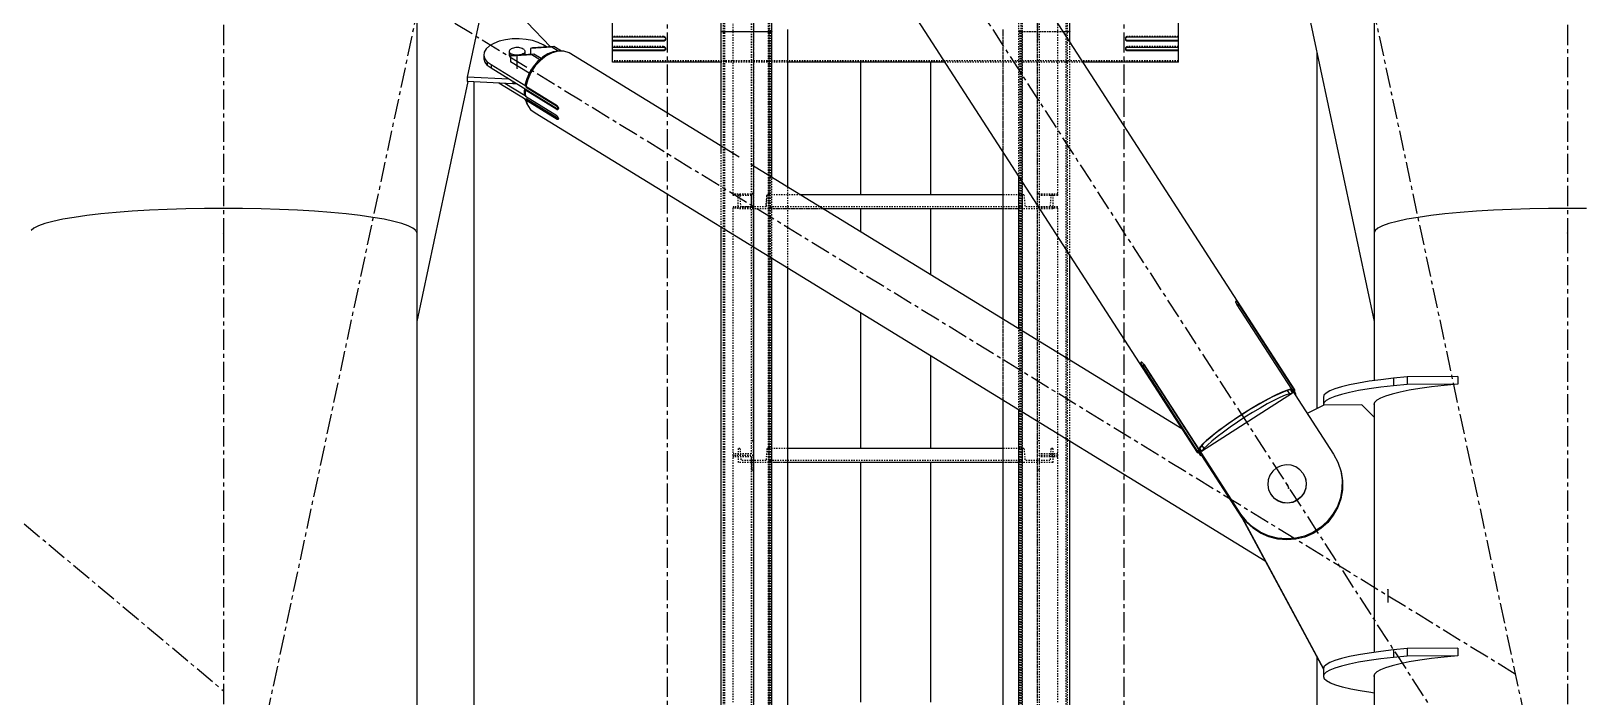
# Model space of a CAD drawing. Header units: millimetres. Extents: x 5143 to 30813, y 232 to 21408.
# Drawn here: x 11764 to 12377, y 15828 to 16090 of the extents above; entities that cross this region are included whole.
import ezdxf

# ---------------------------------------------------------------- set-up
doc = ezdxf.new("R2010")
doc.units = ezdxf.units.MM
doc.header["$LTSCALE"] = 0.25
for name, pattern in [('CENTER', [50.8, 31.75, -6.35, 6.35, -6.35]), ('XKITLINE00', [0]), ('XKITLINE02', [4, 2, -2]), ('XKITLINE03', [6, 3, -1, 1, -1])]:
    doc.linetypes.add(name, pattern=pattern)

msp = doc.modelspace()

# ---------------------------------------------------------------- linework, layer by layer
at = {"color": 8, "linetype": 'CENTER'}
for p, q in [((11840, 17654.86), (11840, 16010.75)), ((12370, 17654.86), (12370, 16010.75)), ((10096.38, 17290.27), (11839.99, 15830.27)), ((12015, 16877.2), (12015, 15209.12)), ((12195, 16877.2), (12195, 15209.12)), ((12015, 16560.27), (11840, 15740.27)), ((11840, 16560.27), (12370, 15740.27)), ((12195, 16560.27), (12370, 15740.27)), ((12349.38, 15836.85), (11917.19, 16101.99)), ((11955.8, 16075.68), (11955.8, 16080.93)), ((11840, 16010.75), (11840, 14354.32)), ((12370, 16010.75), (12370, 14354.32)), ((12259.39, 15911.71), (12260.06, 15910.06)), ((12299.15, 15870.29), (12299.15, 15865.05))]:
    msp.add_line(p, q, dxfattribs=at)
at = {"color": 3, "linetype": 'XKITLINE02'}
for p, q in [((12037.16, 16090.12), (12037.16, 17150.24)), ((12037.69, 16090.06), (12037.69, 17150.18)), ((12054.93, 16090.06), (12054.93, 17150.18)), ((12055.46, 16090.12), (12055.46, 17150.24)), ((12154.54, 16090.12), (12154.54, 17150.24)), ((12155.07, 16090.06), (12155.07, 17150.18)), ((12172.31, 16090.06), (12172.31, 17150.18)), ((12172.84, 16090.12), (12172.84, 17150.24)), ((12041.01, 16025.47), (12041.01, 16143.63)), ((12048.21, 16020.76), (12048.21, 16143.1)), ((12160.99, 16020.76), (12160.99, 16143.63)), ((12161.79, 16020.76), (12161.79, 16143.1)), ((12168.99, 16025.47), (12168.99, 16143.63)), ((12049.01, 16020.76), (12049.01, 16141.54)), ((12153.69, 16090.05), (12153.69, 16117.02)), ((11993.47, 16087.94), (11993.47, 16089.52)), ((12013.47, 16088.25), (11993.47, 16088.25)), ((12013.73, 16088.2), (12013.47, 16088.25)), ((12013.47, 16088.25), (12013.47, 16087.94)), ((12013.97, 16088.08), (12013.73, 16088.2)), ((12013.97, 16088.08), (12014, 16088.04)), ((12014.15, 16087.9), (12014, 16088.04)), ((12014.27, 16087.68), (12014.15, 16087.9)), ((12014.27, 16087.68), (12014.32, 16087.44)), ((12014.32, 16087.44), (12014.29, 16087.29)), ((12014.32, 16087.44), (12014.32, 16087.14)), ((12037.16, 16090.12), (12036.31, 16090.12)), ((12037.16, 16090.12), (12036.31, 16090.12)), ((12036.31, 16090.12), (12036.31, 16090.05)), ((12036.31, 16090.05), (12036.31, 16090.12)), ((12037.69, 16090.06), (12037.16, 16090.12)), ((12037.69, 16090.06), (12037.16, 16090.12)), ((12037.16, 15406.22), (12037.16, 16090.12)), ((12054.93, 16090.06), (12037.69, 16090.06)), ((12054.93, 16090.06), (12037.69, 16090.06)), ((12037.69, 15406.22), (12037.69, 16090.06)), ((12055.46, 16090.12), (12054.93, 16090.06)), ((12055.46, 16090.12), (12054.93, 16090.06)), ((12054.93, 15406.22), (12054.93, 16090.06)), ((12055.01, 15406.22), (12055.01, 16090.89)), ((12056.31, 16090.12), (12055.46, 16090.12)), ((12056.31, 16090.12), (12055.46, 16090.12)), ((12055.46, 15406.22), (12055.46, 16090.12)), ((12055.86, 15406.22), (12055.86, 16090.89)), ((12056.31, 16090.12), (12056.31, 16090.05)), ((12056.31, 16090.05), (12056.31, 16090.12)), ((12147.49, 15406.22), (12147.49, 16090.89)), ((12154.54, 16090.12), (12153.69, 16090.12)), ((12154.54, 16090.12), (12153.69, 16090.12)), ((12153.69, 16090.12), (12153.69, 16090.05)), ((12153.69, 15940.91), (12153.69, 16090.12)), ((12171.12, 16090.05), (12153.69, 16090.05)), ((12171.12, 16090.05), (12153.69, 16090.05)), ((12154.14, 15406.22), (12154.14, 16090.89)), ((12155.07, 16090.06), (12154.54, 16090.12)), ((12155.07, 16090.06), (12154.54, 16090.12)), ((12154.54, 15682.1), (12154.54, 16090.12)), ((12154.99, 15406.22), (12154.99, 16090.89)), ((12172.31, 16090.06), (12155.07, 16090.06)), ((12172.31, 16090.06), (12155.07, 16090.06)), ((12155.07, 15682.64), (12155.07, 16090.06)), ((12172.84, 16090.12), (12172.31, 16090.06)), ((12172.84, 16090.12), (12172.31, 16090.06)), ((12172.31, 15699.87), (12172.31, 16090.06)), ((12173.69, 16090.12), (12172.84, 16090.12)), ((12173.69, 16090.12), (12172.84, 16090.12)), ((12172.84, 15700.4), (12172.84, 16090.12)), ((12173.69, 16090.12), (12173.69, 16090.05)), ((12173.69, 16090.12), (12173.69, 16090.05)), ((12195.73, 16087.68), (12195.69, 16087.44)), ((12195.69, 16087.44), (12195.72, 16087.29)), ((12195.69, 16087.44), (12195.69, 16087.14)), ((12195.73, 16087.68), (12195.85, 16087.9)), ((12196.01, 16088.04), (12195.85, 16087.9)), ((12196.04, 16088.08), (12196.01, 16088.04)), ((12196.28, 16088.2), (12196.04, 16088.08)), ((12196.54, 16088.25), (12196.28, 16088.2)), ((12216.54, 16088.25), (12196.54, 16088.25)), ((12196.54, 16088.25), (12196.54, 16087.94)), ((12216.54, 16087.94), (12216.54, 16089.52)), ((11993.47, 16086.65), (11993.47, 16086.71)), ((12013.47, 16084.2), (11993.47, 16084.2)), ((11993.47, 16083.91), (11993.47, 16084.15)), ((12013.73, 16084.16), (12013.47, 16084.2)), ((12013.47, 16084.2), (12013.47, 16083.91)), ((12013.97, 16084.07), (12013.73, 16084.16)), ((12013.73, 16084.16), (12013.73, 16083.87)), ((12014.15, 16083.91), (12013.97, 16084.07)), ((12013.98, 16082.66), (12013.97, 16082.65)), ((12014.15, 16083.91), (12014.27, 16083.72)), ((12014.27, 16083.72), (12014.32, 16083.5)), ((12014.32, 16083.5), (12014.29, 16083.36)), ((12014.32, 16083.5), (12014.32, 16083.21)), ((12173.69, 16001.91), (12173.69, 16086.07)), ((12195.73, 16083.72), (12195.69, 16083.5)), ((12195.69, 16083.5), (12195.72, 16083.36)), ((12195.69, 16083.5), (12195.69, 16083.21)), ((12195.85, 16083.91), (12195.73, 16083.72)), ((12196.04, 16084.06), (12195.85, 16083.91)), ((12196.28, 16084.16), (12196.04, 16084.06)), ((12196.54, 16084.2), (12196.28, 16084.16)), ((12196.28, 16084.16), (12196.28, 16083.87)), ((12216.54, 16084.2), (12196.54, 16084.2)), ((12196.54, 16084.2), (12196.54, 16083.91)), ((12216.54, 16086.65), (12216.54, 16086.71)), ((12216.54, 16082.83), (12216.54, 16083.91)), ((11993.47, 16079.06), (11993.47, 16079.15)), ((12216.54, 16078.65), (11993.47, 16078.65)), ((12062.51, 16078.05), (12036.31, 16078.05)), ((12178.87, 16078.05), (12124.48, 16078.05)), ((12036.31, 16012.92), (12036.31, 16041.92)), ((12056.31, 16000.65), (12056.31, 16032.63)), ((12049.01, 16026), (12041.01, 16026)), ((12049.01, 16026.28), (12048.21, 16026.28)), ((12048.21, 16021.06), (12048.21, 16026.28)), ((12048.21, 15923.61), (12048.21, 16026.28)), ((12049.01, 16020.48), (12049.01, 16026.28)), ((12049.01, 15928.83), (12049.01, 16026.28)), ((12062.51, 15406.22), (12062.51, 16028.83)), ((12160.99, 15923.03), (12160.99, 16026.28)), ((12161.79, 16026.28), (12160.99, 16026.28)), ((12168.99, 16026), (12160.99, 16026)), ((12161.79, 15923.61), (12161.79, 16026.28)), ((12048.21, 16025.47), (12041.01, 16025.47)), ((12048.21, 16021.06), (12041.01, 16021.06)), ((12041.01, 16021.06), (12041.01, 16020.48)), ((12041.01, 15923.03), (12041.01, 16021.06)), ((12049.01, 16020.48), (12041.01, 16020.48)), ((12043.69, 16025.78), (12043.01, 16025.78)), ((12043.01, 16020.28), (12043.01, 16025.78)), ((12043.01, 16020.28), (12043.01, 16025.78)), ((12055.01, 16020.28), (12043.01, 16020.28)), ((12044.07, 16020.98), (12043.69, 16025.78)), ((12044.07, 16020.98), (12043.69, 16025.78)), ((12053.95, 16020.98), (12044.07, 16020.98)), ((12049.01, 16020.76), (12048.21, 16020.76)), ((12049.01, 15923.03), (12049.01, 16020.48)), ((12054.33, 16025.78), (12053.95, 16020.98)), ((12053.95, 16020.98), (12054.33, 16025.78)), ((12055.01, 16025.78), (12054.33, 16025.78)), ((12055.01, 16020.28), (12055.01, 16025.78)), ((12055.01, 16020.28), (12055.01, 16025.78)), ((12067.48, 16025.78), (12055.01, 16025.78)), ((12055.01, 16020.28), (12055.01, 16025.78)), ((12154.99, 16020.98), (12055.01, 16020.98)), ((12076.45, 16020.28), (12055.01, 16020.28)), ((12154.99, 16025.78), (12147.49, 16025.78)), ((12154.99, 16020.28), (12147.49, 16020.28)), ((12154.99, 16025.78), (12154.99, 16020.28)), ((12155.67, 16025.78), (12154.99, 16025.78)), ((12154.99, 16025.78), (12154.99, 16020.28)), ((12154.99, 16020.28), (12154.99, 16025.78)), ((12166.99, 16020.28), (12154.99, 16020.28)), ((12155.67, 16025.78), (12156.05, 16020.98)), ((12155.67, 16025.78), (12156.05, 16020.98)), ((12165.93, 16020.98), (12156.05, 16020.98)), ((12161.79, 16020.76), (12160.99, 16020.76)), ((12168.99, 16020.47), (12160.99, 16020.47)), ((12168.99, 16025.47), (12161.79, 16025.47)), ((12168.99, 16021.06), (12161.79, 16021.06)), ((12166.31, 16025.78), (12165.93, 16020.98)), ((12166.31, 16025.78), (12165.93, 16020.98)), ((12166.99, 16025.78), (12166.31, 16025.78)), ((12166.99, 16025.78), (12166.99, 16020.28)), ((12166.99, 16025.78), (12166.99, 16020.28)), ((12168.99, 15923.03), (12168.99, 16021.06)), ((12147.49, 15406.22), (12147.49, 15976.69)), ((12153.69, 15940.91), (12153.69, 15972.89)), ((12173.69, 15928.64), (12173.69, 15960.62)), ((12049.01, 15928.83), (12048.21, 15928.83)), ((12049.01, 15928.83), (12049.01, 15923.03)), ((12161.79, 15928.83), (12160.99, 15928.83)), ((12048.21, 15923.61), (12041.01, 15923.61)), ((12041.01, 15923.03), (12041.01, 15922.44)), ((12049.01, 15923.03), (12041.01, 15923.03)), ((12041.01, 15825.71), (12041.01, 15923.03)), ((12049.01, 15923.03), (12041.01, 15923.03)), ((12048.21, 15922.44), (12041.01, 15922.44)), ((12043.69, 15925.78), (12043.01, 15925.78)), ((12043.01, 15925.78), (12043.01, 15920.28)), ((12043.01, 15925.78), (12043.01, 15920.28)), ((12043.69, 15925.78), (12044.07, 15920.98)), ((12043.69, 15925.78), (12044.07, 15920.98)), ((12048.21, 15922.44), (12048.21, 15917.2)), ((12048.21, 15820.46), (12048.21, 15922.44)), ((12049.01, 15917.2), (12049.01, 15923.03)), ((12054.33, 15925.78), (12053.95, 15920.98)), ((12054.33, 15925.78), (12053.95, 15920.98)), ((12055.01, 15925.78), (12054.33, 15925.78)), ((12055.01, 15925.78), (12055.01, 15920.28)), ((12055.01, 15925.78), (12055.01, 15920.28)), ((12062.51, 15925.78), (12055.01, 15925.78)), ((12055.01, 15920.28), (12055.01, 15925.78)), ((12154.99, 15925.78), (12147.49, 15925.78)), ((12154.99, 15925.78), (12154.99, 15920.28)), ((12155.67, 15925.78), (12154.99, 15925.78)), ((12154.99, 15925.78), (12154.99, 15920.28)), ((12154.99, 15920.28), (12154.99, 15925.78)), ((12155.67, 15925.78), (12156.05, 15920.98)), ((12155.67, 15925.78), (12156.05, 15920.98)), ((12160.99, 15820.46), (12160.99, 15923.03)), ((12168.99, 15923.03), (12160.99, 15923.03)), ((12168.99, 15923.03), (12160.99, 15923.03)), ((12168.99, 15923.61), (12161.79, 15923.61)), ((12161.79, 15820.46), (12161.79, 15922.44)), ((12168.99, 15922.44), (12161.79, 15922.44)), ((12166.31, 15925.78), (12165.93, 15920.98)), ((12166.31, 15925.78), (12165.93, 15920.98)), ((12166.99, 15925.78), (12166.31, 15925.78)), ((12166.99, 15925.78), (12166.99, 15920.28)), ((12166.99, 15925.78), (12166.99, 15920.28)), ((12168.99, 15825.71), (12168.99, 15923.03)), ((12055.01, 15920.28), (12043.01, 15920.28)), ((12053.95, 15920.98), (12044.07, 15920.98)), ((12049.01, 15917.2), (12048.21, 15917.2)), ((12049.01, 15820.46), (12049.01, 15920.98)), ((12154.99, 15920.98), (12055.01, 15920.98)), ((12062.51, 15920.28), (12055.01, 15920.28)), ((12154.99, 15920.28), (12147.49, 15920.28)), ((12166.99, 15920.28), (12154.99, 15920.28)), ((12165.93, 15920.98), (12156.05, 15920.98)), ((12161.79, 15917.2), (12160.99, 15917.2))]:
    msp.add_line(p, q, dxfattribs=at)
at = {"color": 1, "linetype": 'XKITLINE03'}
for p, q in [((12049.01, 17151.1), (12049.01, 16086.72)), ((12160.99, 17151.1), (12160.99, 16086.72)), ((12049.01, 16143.63), (12049.01, 16026)), ((12160.99, 16026), (12160.99, 16143.63)), ((12049.01, 16103.17), (12049.01, 15406.22)), ((12055.01, 16090.89), (12055.01, 15406.22)), ((12147.49, 15406.22), (12147.49, 16090.89)), ((12049.01, 16020.48), (12049.01, 15923.03)), ((12055.01, 16020.28), (12055.01, 16020.28)), ((12154.99, 16020.28), (12055.01, 16020.28)), ((12154.99, 16020.28), (12154.99, 16020.28)), ((12160.99, 15923.03), (12160.99, 16020.47)), ((12049.01, 15923.03), (12049.01, 15826.29)), ((12160.99, 15826.29), (12160.99, 15923.03)), ((12055.01, 15920.28), (12055.01, 15920.28)), ((12154.99, 15920.28), (12055.01, 15920.28)), ((12154.99, 15920.28), (12154.99, 15920.28))]:
    msp.add_line(p, q, dxfattribs=at)
at = {"color": 7, "linetype": 'XKITLINE00'}
for p, q in [((12173.69, 16090.05), (12173.69, 16537.43)), ((12036.31, 16090.05), (12036.31, 16214.46)), ((12056.31, 16090.05), (12056.31, 16183.52)), ((11993.47, 16086.65), (11993.47, 16105.31)), ((12216.54, 16087.94), (12216.54, 16096.88)), ((12013.47, 16087.94), (11993.47, 16087.94)), ((12013.73, 16087.88), (12013.47, 16087.94)), ((12013.97, 16087.78), (12013.73, 16087.88)), ((12014.15, 16087.61), (12013.97, 16087.78)), ((12014.15, 16087.61), (12014.27, 16087.39)), ((12014.27, 16087.39), (12014.32, 16087.14)), ((12014.29, 16087.29), (12014.27, 16087.19)), ((12056.31, 16090.05), (12036.31, 16090.05)), ((12056.31, 16090.05), (12036.31, 16090.05)), ((12036.31, 16041.92), (12036.31, 16090.05)), ((12056.31, 16032.63), (12056.31, 16090.05)), ((12062.51, 16028.83), (12062.51, 16090.89)), ((12173.69, 16090.05), (12171.12, 16090.05)), ((12173.69, 16090.05), (12171.12, 16090.05)), ((12173.69, 16086.07), (12173.69, 16090.05)), ((12195.73, 16087.39), (12195.69, 16087.14)), ((12195.72, 16087.29), (12195.73, 16087.19)), ((12195.85, 16087.61), (12195.73, 16087.39)), ((12196.04, 16087.78), (12195.85, 16087.61)), ((12196.28, 16087.88), (12196.04, 16087.78)), ((12196.54, 16087.94), (12196.28, 16087.88)), ((12216.54, 16087.94), (12196.54, 16087.94)), ((12216.54, 16086.65), (12216.54, 16087.94)), ((12013.47, 16086.65), (11993.47, 16086.65)), ((11993.47, 16083.91), (11993.47, 16086.65)), ((12013.47, 16086.35), (11993.47, 16086.35)), ((12013.47, 16083.91), (11993.47, 16083.91)), ((11993.47, 16082.83), (11993.47, 16083.91)), ((12013.47, 16082.83), (11993.47, 16082.83)), ((11993.47, 16079.06), (11993.47, 16082.83)), ((12013.47, 16082.52), (11993.47, 16082.52)), ((12013.73, 16086.68), (12013.47, 16086.65)), ((12013.47, 16086.65), (12013.47, 16086.35)), ((12013.73, 16086.39), (12013.47, 16086.35)), ((12013.73, 16083.87), (12013.47, 16083.91)), ((12013.73, 16082.86), (12013.47, 16082.83)), ((12013.47, 16082.83), (12013.47, 16082.52)), ((12013.73, 16082.56), (12013.47, 16082.52)), ((12013.97, 16086.8), (12013.73, 16086.68)), ((12013.73, 16086.68), (12013.73, 16086.39)), ((12013.97, 16086.51), (12013.73, 16086.39)), ((12013.97, 16083.77), (12013.73, 16083.87)), ((12013.97, 16082.94), (12013.73, 16082.86)), ((12013.97, 16082.65), (12013.73, 16082.56)), ((12014.15, 16086.97), (12013.97, 16086.8)), ((12014.15, 16086.68), (12013.97, 16086.51)), ((12014.15, 16083.62), (12013.97, 16083.77)), ((12014, 16082.97), (12013.97, 16082.94)), ((12014.15, 16082.8), (12013.98, 16082.66)), ((12014.15, 16083.09), (12014, 16082.97)), ((12014.27, 16087.19), (12014.15, 16086.97)), ((12014.27, 16086.9), (12014.15, 16086.68)), ((12014.15, 16083.62), (12014.27, 16083.43)), ((12014.27, 16083.29), (12014.15, 16083.09)), ((12014.27, 16082.99), (12014.15, 16082.8)), ((12014.32, 16087.14), (12014.27, 16086.9)), ((12014.27, 16083.43), (12014.32, 16083.21)), ((12014.29, 16083.36), (12014.27, 16083.29)), ((12014.32, 16083.21), (12014.27, 16082.99)), ((12195.69, 16087.14), (12195.73, 16086.9)), ((12195.73, 16083.43), (12195.69, 16083.21)), ((12195.69, 16083.21), (12195.73, 16082.99)), ((12195.72, 16083.36), (12195.73, 16083.29)), ((12195.73, 16087.19), (12195.85, 16086.97)), ((12195.73, 16086.9), (12195.85, 16086.68)), ((12195.85, 16083.62), (12195.73, 16083.43)), ((12195.73, 16083.29), (12195.85, 16083.09)), ((12195.73, 16082.99), (12195.85, 16082.8)), ((12196.04, 16086.8), (12195.85, 16086.97)), ((12196.04, 16086.51), (12195.85, 16086.68)), ((12196.04, 16083.77), (12195.85, 16083.62)), ((12196.01, 16082.97), (12195.85, 16083.09)), ((12196.04, 16082.65), (12195.85, 16082.8)), ((12196.04, 16082.94), (12196.01, 16082.97)), ((12196.28, 16086.68), (12196.04, 16086.8)), ((12196.28, 16086.39), (12196.04, 16086.51)), ((12196.28, 16083.87), (12196.04, 16083.77)), ((12196.28, 16082.86), (12196.04, 16082.94)), ((12196.28, 16082.56), (12196.04, 16082.65)), ((12196.54, 16086.65), (12196.28, 16086.68)), ((12196.28, 16086.68), (12196.28, 16086.39)), ((12196.54, 16086.35), (12196.28, 16086.39)), ((12196.54, 16083.91), (12196.28, 16083.87)), ((12196.54, 16082.83), (12196.28, 16082.86)), ((12196.54, 16082.52), (12196.28, 16082.56)), ((12216.54, 16086.65), (12196.54, 16086.65)), ((12196.54, 16086.65), (12196.54, 16086.35)), ((12216.54, 16086.35), (12196.54, 16086.35)), ((12216.54, 16083.91), (12196.54, 16083.91)), ((12196.54, 16082.83), (12196.54, 16082.52)), ((12216.54, 16082.83), (12196.54, 16082.83)), ((12216.54, 16082.52), (12196.54, 16082.52)), ((12216.54, 16082.83), (12216.54, 16086.65)), ((12216.54, 16078.05), (12216.54, 16082.83)), ((11993.47, 16078.05), (11993.47, 16079.06)), ((12036.31, 16078.05), (11993.47, 16078.05)), ((12124.48, 16078.05), (12062.51, 16078.05)), ((12216.54, 16078.05), (12178.87, 16078.05)), ((12147.49, 15976.69), (12147.49, 16042.45)), ((12153.69, 15972.89), (12153.69, 16032.86)), ((12147.49, 16025.78), (12067.48, 16025.78)), ((12147.49, 16020.28), (12076.45, 16020.28)), ((12036.31, 15763.1), (12036.31, 16012.92)), ((12173.69, 15960.62), (12173.69, 16001.91)), ((12056.31, 15763.1), (12056.31, 16000.65)), ((12062.51, 15763.1), (12062.51, 15996.85)), ((12147.49, 15763.1), (12147.49, 15944.72)), ((12153.69, 15763.1), (12153.69, 15940.91)), ((12173.69, 15763.1), (12173.69, 15928.64)), ((12147.49, 15925.78), (12062.51, 15925.78)), ((12147.49, 15920.28), (12062.51, 15920.28))]:
    msp.add_line(p, q, dxfattribs=at)
at = {"color": 8, "linetype": 'XKITLINE00'}
for p, q in [((12293.8, 16524.48), (12293.8, 16010.75)), ((11986.23, 16376.1), (12262.38, 15948.85)), ((11916.2, 16356.06), (11916.2, 16010.75)), ((11947.78, 16351.44), (12223.93, 15924.18)), ((12259.13, 16138.22), (12293.8, 15975.77)), ((11943.33, 16106.01), (11936.11, 16072.21)), ((11948.3, 16105.76), (11968.99, 16084.17)), ((11942.88, 16081.99), (11942.71, 16080.66)), ((11943.62, 16083.27), (11942.88, 16081.99)), ((11944.89, 16084.45), (11943.62, 16083.27)), ((11946.64, 16085.47), (11944.89, 16084.45)), ((11948.79, 16086.3), (11946.64, 16085.47)), ((11951.24, 16086.89), (11948.79, 16086.3)), ((11953.89, 16087.22), (11951.24, 16086.89)), ((11952.76, 16082.63), (11952.7, 16082.37)), ((11952.7, 16082.37), (11952.73, 16082.11)), ((11952.7, 16082.37), (11952.7, 16081.67)), ((11952.7, 16081.67), (11952.7, 16080.97)), ((11952.7, 16081.67), (11952.73, 16081.41)), ((11952.7, 16081.67), (11952.73, 16081.41)), ((11952.73, 16082.11), (11952.85, 16081.85)), ((11952.73, 16081.41), (11952.85, 16081.15)), ((11952.73, 16081.41), (11952.85, 16081.15)), ((11952.92, 16082.88), (11952.76, 16082.63)), ((11952.85, 16081.85), (11953.07, 16081.61)), ((11953.16, 16083.11), (11952.92, 16082.88)), ((11953.37, 16081.39), (11953.07, 16081.61)), ((11953.48, 16083.32), (11953.16, 16083.11)), ((11953.74, 16081.2), (11953.37, 16081.39)), ((11953.37, 16081.39), (11953.37, 16080.69)), ((11953.87, 16083.51), (11953.48, 16083.32)), ((11954.17, 16081.04), (11953.74, 16081.2)), ((11954.32, 16083.65), (11953.87, 16083.51)), ((11956.63, 16087.27), (11953.89, 16087.22)), ((11962.38, 16081.23), (11954.01, 16080.69)), ((11954.82, 16083.75), (11954.32, 16083.65)), ((11955.35, 16083.81), (11954.82, 16083.75)), ((11955.89, 16083.83), (11955.35, 16083.81)), ((11956.42, 16083.8), (11955.89, 16083.83)), ((11956.94, 16083.72), (11956.42, 16083.8)), ((11959.33, 16087.05), (11956.63, 16087.27)), ((11957.42, 16083.61), (11956.94, 16083.72)), ((11957.86, 16083.45), (11957.42, 16083.61)), ((11958.11, 16081.32), (11957.72, 16081.14)), ((11958.23, 16083.26), (11957.86, 16083.45)), ((11958.44, 16081.54), (11958.11, 16081.32)), ((11958.53, 16083.04), (11958.23, 16083.26)), ((11958.68, 16081.77), (11958.44, 16081.54)), ((11958.53, 16083.04), (11958.74, 16082.8)), ((11958.83, 16082.02), (11958.68, 16081.77)), ((11958.83, 16081.32), (11958.68, 16081.07)), ((11958.83, 16081.32), (11958.68, 16081.07)), ((11958.74, 16082.8), (11958.86, 16082.54)), ((11958.9, 16082.28), (11958.83, 16082.02)), ((11958.9, 16081.58), (11958.83, 16081.32)), ((11958.9, 16081.58), (11958.83, 16081.32)), ((11958.86, 16082.54), (11958.9, 16082.28)), ((11958.9, 16082.28), (11958.9, 16081.58)), ((11958.9, 16081.58), (11958.9, 16081.01)), ((11961.88, 16086.56), (11959.33, 16087.05)), ((11969.44, 16083.95), (11961.06, 16083.4)), ((11961.85, 16083.7), (11961.06, 16083.4)), ((11961.06, 16083.4), (11961.06, 16081.22)), ((11961.16, 16081.15), (11961.06, 16081.22)), ((11962.38, 16081.23), (11961.6, 16080.93)), ((11970.22, 16084.25), (11961.85, 16083.7)), ((11964.16, 16085.82), (11961.88, 16086.56)), ((11965.24, 16079.48), (11962.38, 16081.23)), ((11966.07, 16084.87), (11964.16, 16085.82)), ((11967.95, 16081.31), (11965.87, 16080.02)), ((11967.39, 16084.06), (11966.07, 16084.87)), ((11969.64, 16081.75), (11967.25, 16080.53)), ((11970.08, 16082.13), (11967.95, 16081.31)), ((11970.22, 16084.25), (11969.44, 16083.95)), ((11971.94, 16082.41), (11969.44, 16083.95)), ((11972.02, 16082.36), (11969.64, 16081.75)), ((11972.16, 16082.44), (11970.08, 16082.13)), ((11973.31, 16082.36), (11970.22, 16084.25)), ((11974.28, 16082.35), (11972.02, 16082.36)), ((11973.01, 16082.36), (11972.16, 16082.44)), ((11976.31, 16081.71), (11974.28, 16082.35)), ((12043.36, 16040.57), (11976.31, 16081.71)), ((12271.2, 16081.67), (12271.2, 15941.53)), ((11942.71, 16080.66), (11942.71, 16079.35)), ((11942.71, 16080.66), (11943.11, 16079.35)), ((11942.71, 16079.35), (11943.11, 16078.04)), ((11943.11, 16079.35), (11944.06, 16078.1)), ((11943.11, 16078.04), (11944.06, 16076.79)), ((11944.06, 16078.1), (11944.06, 16076.79)), ((11945.52, 16076.98), (11944.06, 16078.1)), ((11945.52, 16075.67), (11944.06, 16076.79)), ((11945.52, 16076.98), (11945.52, 16075.67)), ((11959.23, 16068.57), (11945.52, 16076.98)), ((11971.77, 16059.57), (11945.52, 16075.67)), ((11952.7, 16080.97), (11952.73, 16080.71)), ((11952.73, 16080.71), (11952.85, 16080.45)), ((11952.85, 16081.15), (11953.07, 16080.91)), ((11952.85, 16081.15), (11953.07, 16080.91)), ((11952.85, 16080.45), (11953.07, 16080.21)), ((11953.37, 16080.69), (11953.07, 16080.91)), ((11953.37, 16080.69), (11953.07, 16080.91)), ((11953.22, 16080.1), (11953.07, 16080.21)), ((11961.6, 16080.93), (11953.22, 16080.39)), ((11954.01, 16080.69), (11953.22, 16080.39)), ((11953.22, 16080.39), (11953.22, 16078.2)), ((11960.59, 16073.69), (11953.22, 16078.2)), ((11953.37, 16080.69), (11953.37, 16080.44)), ((11953.64, 16080.55), (11953.37, 16080.69)), ((11953.64, 16080.55), (11953.37, 16080.69)), ((11954.65, 16080.93), (11954.17, 16081.04)), ((11955.17, 16080.85), (11954.65, 16080.93)), ((11955.71, 16080.82), (11955.17, 16080.85)), ((11956.25, 16080.84), (11955.71, 16080.82)), ((11956.77, 16080.9), (11956.25, 16080.84)), ((11957.27, 16081), (11956.77, 16080.9)), ((11957.72, 16081.14), (11957.27, 16081)), ((11957.72, 16081.14), (11957.72, 16080.93)), ((11958.68, 16081.07), (11958.59, 16080.99)), ((11958.68, 16081.07), (11958.59, 16080.99)), ((11962.17, 16076.29), (11960.72, 16073.99)), ((11962.96, 16076.58), (11961.27, 16074.04)), ((11964.7, 16079.03), (11961.6, 16080.93)), ((11963.91, 16078.33), (11962.17, 16076.29)), ((11964.99, 16078.78), (11962.96, 16076.58)), ((11964.7, 16079.01), (11963.91, 16078.33)), ((11964.74, 16079.04), (11964.7, 16079.03)), ((11964.7, 16079.03), (11964.7, 16079.01)), ((11965.87, 16080.02), (11964.71, 16079.02)), ((11967.25, 16080.53), (11964.99, 16078.78)), ((12091.2, 16078.05), (12091.2, 16025.78)), ((12118.8, 16078.05), (12118.8, 16025.78)), ((11936.4, 16070.45), (11916.2, 15975.77)), ((11936.11, 16072.21), (11936.11, 16070.46)), ((11952.5, 16071.39), (11936.11, 16072.21)), ((11954.12, 16069.56), (11936.11, 16070.46)), ((11938.8, 16070.33), (11938.8, 15773.9)), ((11959.36, 16063.25), (11948.62, 16069.83)), ((11959.03, 16064.76), (11950.95, 16069.72)), ((11954.12, 16070.4), (11954.12, 16069.56)), ((11955.49, 16069.55), (11954.12, 16069.56)), ((11959.62, 16071.54), (11958.91, 16069.02)), ((11959.29, 16068.79), (11958.91, 16069.02)), ((11959.99, 16071.29), (11959.22, 16068.52)), ((11960.72, 16073.99), (11959.62, 16071.54)), ((11960, 16071.3), (11959.62, 16071.54)), ((11961.27, 16074.04), (11959.99, 16071.29)), ((11958.64, 16066.82), (11958.62, 16066.2)), ((11958.62, 16066.2), (11958.64, 16065.6)), ((11958.68, 16067.45), (11958.64, 16066.82)), ((11959.02, 16066.59), (11958.64, 16066.82)), ((11958.64, 16065.6), (11958.68, 16065)), ((11958.96, 16065.4), (11958.64, 16065.6)), ((11958.83, 16067.51), (11958.68, 16067.45)), ((11959.3, 16067.07), (11958.68, 16067.45)), ((11959.03, 16064.79), (11958.68, 16065)), ((11958.76, 16063.61), (11959.04, 16063.26)), ((11959.05, 16066.97), (11958.93, 16065.7)), ((11958.93, 16065.7), (11959.05, 16064.53)), ((11958.95, 16063.5), (11959.62, 16061.64)), ((11959.45, 16067.13), (11959.05, 16066.97)), ((11971.47, 16059.36), (11959.05, 16066.97)), ((11971.47, 16056.91), (11959.05, 16064.53)), ((11971.63, 16060.91), (11959.22, 16068.52)), ((11959.65, 16063.27), (11959.22, 16063.1)), ((11959.22, 16063.1), (11959.99, 16060.93)), ((11971.63, 16055.49), (11959.22, 16063.1)), ((11959.45, 16067.13), (11959.3, 16067.07)), ((11959.36, 16068.43), (11959.36, 16068.1)), ((11959.48, 16068.36), (11959.36, 16068.1)), ((11971.77, 16060.48), (11959.36, 16068.1)), ((11971.77, 16056.03), (11959.36, 16063.64)), ((11959.36, 16063.64), (11959.36, 16063.25)), ((11959.36, 16063.64), (11959.57, 16063.32)), ((11959.57, 16063.32), (11959.36, 16063.25)), ((11959.53, 16063.22), (11959.45, 16063.28)), ((11959.65, 16063.27), (11959.53, 16063.22)), ((11971.98, 16055.71), (11959.57, 16063.32)), ((11959.77, 16061.54), (11959.62, 16061.64)), ((11959.62, 16061.64), (11959.87, 16061.28)), ((11959.99, 16060.93), (11961.27, 16059.16)), ((11962.96, 16057.92), (11961.27, 16059.16)), ((12250.83, 15881.32), (11962.96, 16057.92)), ((11971.94, 16059.54), (11971.47, 16059.36)), ((11971.63, 16059.3), (11971.47, 16059.36)), ((11971.63, 16056.78), (11971.47, 16056.91)), ((11971.63, 16060.91), (11971.77, 16060.75)), ((11971.9, 16059.4), (11971.63, 16059.3)), ((11971.79, 16059.32), (11971.63, 16059.3)), ((11971.63, 16056.78), (11971.79, 16056.59)), ((11971.77, 16060.75), (11971.91, 16060.57)), ((11971.85, 16060.65), (11971.77, 16060.48)), ((11971.77, 16060.48), (11971.77, 16059.57)), ((11972.04, 16059.67), (11971.77, 16059.57)), ((11971.92, 16059.42), (11971.79, 16059.32)), ((11971.94, 16059.54), (11971.85, 16059.59)), ((11971.91, 16060.57), (11972.01, 16060.32)), ((11972.02, 16059.59), (11971.92, 16059.42)), ((11971.98, 16059.52), (11971.94, 16059.54)), ((11972.01, 16060.32), (11972.07, 16060.06)), ((11972.07, 16059.81), (11972.02, 16059.59)), ((11972.07, 16060.06), (11972.07, 16059.81)), ((11972.06, 16055.65), (11971.63, 16055.49)), ((11971.77, 16055.44), (11971.63, 16055.49)), ((11971.77, 16056.61), (11971.77, 16056.03)), ((11971.77, 16056.03), (11971.98, 16055.71)), ((11971.91, 16055.43), (11971.77, 16055.44)), ((11971.79, 16056.59), (11971.92, 16056.36)), ((11971.92, 16056.36), (11972.02, 16056.11)), ((11972.01, 16055.52), (11971.92, 16055.44)), ((11972.07, 16055.74), (11971.98, 16055.71)), ((11972.07, 16055.67), (11972.01, 16055.52)), ((11972.02, 16056.11), (11972.07, 16055.87)), ((11972.07, 16055.71), (11972.04, 16055.73)), ((11972.07, 16055.87), (11972.07, 16055.67)), ((12217.91, 15933.49), (12048.03, 16037.71)), ((11817.88, 16020.04), (11810.83, 16019.71)), ((11817.88, 16020.02), (11810.83, 16019.7)), ((11825.13, 16020.27), (11817.88, 16020.04)), ((11825.13, 16020.26), (11817.88, 16020.02)), ((11832.53, 16020.41), (11825.13, 16020.27)), ((11832.53, 16020.4), (11825.13, 16020.26)), ((11840, 16020.45), (11832.53, 16020.41)), ((11840, 16020.44), (11832.53, 16020.4)), ((11847.46, 16020.41), (11840, 16020.45)), ((11847.46, 16020.4), (11840, 16020.44)), ((11854.86, 16020.27), (11847.46, 16020.41)), ((11854.86, 16020.26), (11847.46, 16020.4)), ((11862.12, 16020.04), (11854.86, 16020.27)), ((11862.12, 16020.02), (11854.86, 16020.26)), ((11869.16, 16019.71), (11862.12, 16020.04)), ((11869.16, 16019.7), (11862.12, 16020.02)), ((12091.2, 16020.28), (12091.2, 16011.23)), ((12118.8, 16020.28), (12118.8, 15994.3)), ((12347.88, 16020.04), (12340.83, 16019.71)), ((12347.88, 16020.02), (12340.83, 16019.7)), ((12355.13, 16020.27), (12347.88, 16020.04)), ((12355.13, 16020.26), (12347.88, 16020.02)), ((12362.53, 16020.41), (12355.13, 16020.27)), ((12362.53, 16020.4), (12355.13, 16020.26)), ((12370, 16020.45), (12362.53, 16020.41)), ((12370, 16020.44), (12362.53, 16020.4)), ((12377.46, 16020.41), (12370, 16020.45)), ((12377.46, 16020.4), (12370, 16020.44)), ((11769.6, 16014.46), (11767.08, 16013.56)), ((11769.6, 16014.46), (11767.08, 16013.56)), ((11772.79, 16015.32), (11769.6, 16014.46)), ((11772.79, 16015.32), (11769.6, 16014.46)), ((11776.64, 16016.14), (11772.79, 16015.32)), ((11776.64, 16016.13), (11772.79, 16015.32)), ((11781.09, 16016.9), (11776.64, 16016.14)), ((11781.09, 16016.9), (11776.64, 16016.13)), ((11786.11, 16017.61), (11781.09, 16016.9)), ((11786.11, 16017.6), (11781.09, 16016.9)), ((11791.65, 16018.25), (11786.11, 16017.61)), ((11791.65, 16018.24), (11786.11, 16017.6)), ((11797.66, 16018.82), (11791.65, 16018.25)), ((11797.66, 16018.81), (11791.65, 16018.24)), ((11804.07, 16019.31), (11797.66, 16018.82)), ((11804.07, 16019.3), (11797.66, 16018.81)), ((11810.83, 16019.71), (11804.07, 16019.31)), ((11810.83, 16019.7), (11804.07, 16019.3)), ((11875.92, 16019.31), (11869.16, 16019.71)), ((11875.92, 16019.3), (11869.16, 16019.7)), ((11882.33, 16018.82), (11875.92, 16019.31)), ((11882.33, 16018.81), (11875.92, 16019.3)), ((11888.34, 16018.25), (11882.33, 16018.82)), ((11888.34, 16018.24), (11882.33, 16018.81)), ((11893.88, 16017.61), (11888.34, 16018.25)), ((11893.88, 16017.6), (11888.34, 16018.24)), ((11898.9, 16016.9), (11893.88, 16017.61)), ((11898.9, 16016.9), (11893.88, 16017.6)), ((11903.35, 16016.14), (11898.9, 16016.9)), ((11903.35, 16016.13), (11898.9, 16016.9)), ((11907.2, 16015.32), (11903.35, 16016.14)), ((11907.2, 16015.32), (11903.35, 16016.13)), ((11910.39, 16014.46), (11907.2, 16015.32)), ((11910.39, 16014.46), (11907.2, 16015.32)), ((11912.91, 16013.56), (11910.39, 16014.46)), ((11912.91, 16013.56), (11910.39, 16014.46)), ((12299.6, 16014.46), (12297.08, 16013.56)), ((12299.6, 16014.46), (12297.08, 16013.56)), ((12302.79, 16015.32), (12299.6, 16014.46)), ((12302.79, 16015.32), (12299.6, 16014.46)), ((12306.64, 16016.14), (12302.79, 16015.32)), ((12306.64, 16016.13), (12302.79, 16015.32)), ((12311.09, 16016.9), (12306.64, 16016.14)), ((12311.09, 16016.9), (12306.64, 16016.13)), ((12316.11, 16017.61), (12311.09, 16016.9)), ((12316.11, 16017.6), (12311.09, 16016.9)), ((12321.65, 16018.25), (12316.11, 16017.61)), ((12321.65, 16018.24), (12316.11, 16017.6)), ((12327.66, 16018.82), (12321.65, 16018.25)), ((12327.66, 16018.81), (12321.65, 16018.24)), ((12334.07, 16019.31), (12327.66, 16018.82)), ((12334.07, 16019.3), (12327.66, 16018.81)), ((12340.83, 16019.71), (12334.07, 16019.31)), ((12340.83, 16019.7), (12334.07, 16019.3)), ((11765.26, 16012.64), (11764.16, 16011.7)), ((11765.26, 16012.64), (11764.16, 16011.7)), ((11767.08, 16013.56), (11765.26, 16012.64)), ((11914.73, 16012.64), (11912.91, 16013.56)), ((11915.83, 16011.7), (11914.73, 16012.64)), ((11915.83, 16011.7), (11914.73, 16012.64)), ((11915.83, 16011.7), (11916.2, 16010.75)), ((11915.83, 16011.7), (11916.2, 16010.75)), ((11916.2, 16010.75), (11916.2, 15783.53)), ((12294.16, 16011.7), (12293.8, 16010.75)), ((12294.16, 16011.7), (12293.8, 16010.75)), ((12293.8, 16010.75), (12293.8, 15952.54)), ((12295.26, 16012.64), (12294.16, 16011.7)), ((12295.26, 16012.64), (12294.16, 16011.7)), ((12297.08, 16013.56), (12295.26, 16012.64)), ((12239.18, 15983.75), (12239.13, 15983.67)), ((12239.13, 15983.67), (12239.13, 15983.51)), ((12239.13, 15983.51), (12239.19, 15983.3)), ((12239.29, 15983.76), (12239.18, 15983.75)), ((12239.19, 15983.3), (12239.3, 15983.03)), ((12239.44, 15983.69), (12239.29, 15983.76)), ((12239.63, 15983.55), (12239.44, 15983.69)), ((12239.72, 15983.46), (12239.63, 15983.55)), ((12239.72, 15983.46), (12239.82, 15983.32)), ((12239.82, 15983.32), (12240.02, 15983.04)), ((12091.2, 15979.25), (12091.2, 15925.78)), ((12239.3, 15983.03), (12239.45, 15982.73)), ((12239.45, 15982.73), (12239.65, 15982.41)), ((12239.65, 15982.41), (12261.16, 15949.12)), ((12240.23, 15982.73), (12239.67, 15982.37)), ((12240.44, 15982.41), (12239.88, 15982.04)), ((12240.02, 15983.04), (12240.23, 15982.73)), ((12240.23, 15982.73), (12240.44, 15982.41)), ((12240.44, 15982.41), (12261.96, 15949.12)), ((12118.8, 15962.32), (12118.8, 15925.78)), ((12201.8, 15959.71), (12201.78, 15959.53)), ((12201.78, 15959.53), (12201.82, 15959.29)), ((12201.86, 15959.82), (12201.8, 15959.71)), ((12201.82, 15959.29), (12201.85, 15959.17)), ((12201.85, 15959.17), (12201.93, 15959.02)), ((12201.98, 15959.84), (12201.86, 15959.82)), ((12201.93, 15959.02), (12202.09, 15958.71)), ((12202.13, 15959.79), (12201.98, 15959.84)), ((12202.09, 15958.71), (12202.29, 15958.39)), ((12202.32, 15959.65), (12202.13, 15959.79)), ((12202.99, 15958.84), (12202.29, 15958.39)), ((12202.53, 15959.45), (12202.32, 15959.65)), ((12202.53, 15959.45), (12202.75, 15959.18)), ((12202.75, 15959.18), (12202.96, 15958.88)), ((12202.96, 15958.88), (12224.48, 15925.59)), ((12203.05, 15958.74), (12203.03, 15958.71)), ((12203.03, 15958.71), (12203.12, 15958.48)), ((12203.03, 15958.71), (12224.54, 15925.42)), ((12202.29, 15958.39), (12202.49, 15958.06)), ((12203.12, 15958.47), (12202.49, 15958.06)), ((12202.49, 15958.06), (12224.01, 15924.78)), ((12203.12, 15958.48), (12241.2, 15899.56)), ((12296.36, 15952.89), (12291.77, 15952.26)), ((12301.38, 15953.47), (12296.36, 15952.89)), ((12306.78, 15953.99), (12301.38, 15953.47)), ((12301.38, 15953.47), (12301.38, 15950.5)), ((12326.75, 15954.12), (12306.78, 15953.99)), ((12306.78, 15953.99), (12306.78, 15951.01)), ((12326.75, 15954.12), (12326.75, 15951.14)), ((12261.59, 15947.63), (12225.66, 15924.58)), ((12254.62, 15946.67), (12251.76, 15945.2)), ((12255.77, 15947.11), (12253.4, 15945.96)), ((12257.13, 15947.83), (12254.62, 15946.67)), ((12257.83, 15947.99), (12255.77, 15947.11)), ((12258.63, 15946.75), (12256.58, 15945.86)), ((12259.22, 15948.65), (12257.13, 15947.83)), ((12259.51, 15948.59), (12257.83, 15947.99)), ((12260.32, 15947.34), (12258.63, 15946.75)), ((12260.82, 15949.1), (12259.22, 15948.65)), ((12260.79, 15948.88), (12259.51, 15948.59)), ((12259.51, 15948.59), (12260.32, 15947.34)), ((12261.59, 15947.63), (12260.32, 15947.34)), ((12261.16, 15949.12), (12260.79, 15948.88)), ((12261.17, 15949.11), (12260.79, 15948.87)), ((12260.79, 15948.88), (12261.59, 15947.63)), ((12261.16, 15949.12), (12260.82, 15949.1)), ((12261.12, 15949.12), (12261.14, 15949.09)), ((12261.17, 15949.11), (12277.74, 15923.47)), ((12261.96, 15949.12), (12261.39, 15948.76)), ((12261.57, 15948.87), (12261.39, 15948.76)), ((12261.57, 15948.87), (12262.38, 15947.62)), ((12261.82, 15948.76), (12261.57, 15948.87)), ((12261.82, 15948.76), (12262.63, 15947.51)), ((12261.82, 15948.76), (12261.96, 15948.58)), ((12262.38, 15948.85), (12261.96, 15949.12)), ((12261.96, 15948.58), (12262.77, 15947.33)), ((12262.38, 15947.62), (12262.2, 15947.51)), ((12262.31, 15948.25), (12262.21, 15948.19)), ((12262.38, 15948.85), (12262.31, 15948.25)), ((12262.63, 15947.51), (12262.38, 15947.62)), ((12262.63, 15947.51), (12262.77, 15947.33)), ((12262.73, 15946.76), (12262.7, 15946.74)), ((12262.8, 15947.08), (12262.73, 15946.76)), ((12262.77, 15947.33), (12262.8, 15947.08)), ((12273.96, 15946.78), (12273.71, 15945.92)), ((12274.81, 15947.64), (12273.96, 15946.78)), ((12276.25, 15948.48), (12274.81, 15947.64)), ((12278.27, 15949.3), (12276.25, 15948.48)), ((12278.27, 15946.32), (12276.25, 15945.5)), ((12280.86, 15950.09), (12278.27, 15949.3)), ((12280.86, 15947.12), (12278.27, 15946.32)), ((12283.99, 15950.86), (12280.86, 15950.09)), ((12283.99, 15947.88), (12280.86, 15947.12)), ((12287.63, 15951.58), (12283.99, 15950.86)), ((12287.63, 15948.61), (12283.99, 15947.88)), ((12291.77, 15952.26), (12287.63, 15951.58)), ((12291.77, 15949.29), (12287.63, 15948.61)), ((12296.36, 15949.92), (12291.77, 15949.29)), ((12298.25, 15946.45), (12296.23, 15945.63)), ((12301.38, 15950.5), (12296.36, 15949.92)), ((12300.83, 15947.25), (12298.25, 15946.45)), ((12303.96, 15948.01), (12300.83, 15947.25)), ((12306.78, 15951.01), (12301.38, 15950.5)), ((12307.61, 15948.74), (12303.96, 15948.01)), ((12326.75, 15951.14), (12306.78, 15951.01)), ((12311.74, 15949.42), (12307.61, 15948.74)), ((12316.34, 15950.05), (12311.74, 15949.42)), ((12321.35, 15950.63), (12316.34, 15950.05)), ((12326.75, 15951.14), (12321.35, 15950.63)), ((12245.34, 15941.52), (12241.99, 15939.42)), ((12245, 15941.23), (12242.01, 15939.36)), ((12247.95, 15942.98), (12245, 15941.23)), ((12248.63, 15943.46), (12245.34, 15941.52)), ((12248.75, 15941.73), (12245.81, 15939.98)), ((12250.77, 15944.57), (12247.95, 15942.98)), ((12251.76, 15945.2), (12248.63, 15943.46)), ((12251.58, 15943.32), (12248.75, 15941.73)), ((12253.4, 15945.96), (12250.77, 15944.57)), ((12254.21, 15944.71), (12251.58, 15943.32)), ((12256.58, 15945.86), (12254.21, 15944.71)), ((12273.85, 15942.9), (12267.34, 15939.55)), ((12273.71, 15945.92), (12273.71, 15942.95)), ((12273.96, 15943.81), (12273.71, 15942.95)), ((12273.71, 15942.95), (12273.75, 15942.85)), ((12288.83, 15943), (12273.85, 15942.9)), ((12274.81, 15944.66), (12273.96, 15943.81)), ((12276.25, 15945.5), (12274.81, 15944.66)), ((12293.8, 15938.1), (12288.83, 15943)), ((12293.93, 15943.94), (12293.68, 15943.08)), ((12293.68, 15943.08), (12293.8, 15942.79)), ((12293.8, 15943.47), (12293.8, 15845.42)), ((12294.79, 15944.79), (12293.93, 15943.94)), ((12296.23, 15945.63), (12294.79, 15944.79)), ((12235.48, 15935.03), (12232.53, 15932.86)), ((12236.19, 15935.44), (12233.51, 15933.5)), ((12237, 15934.2), (12234.32, 15932.26)), ((12238.67, 15937.23), (12235.48, 15935.03)), ((12239.05, 15937.41), (12236.19, 15935.44)), ((12239.86, 15936.16), (12237, 15934.2)), ((12241.99, 15939.42), (12238.67, 15937.23)), ((12242.01, 15939.36), (12239.05, 15937.41)), ((12242.82, 15938.11), (12239.86, 15936.16)), ((12245.81, 15939.98), (12242.82, 15938.11)), ((12227.16, 15928.33), (12225.79, 15926.96)), ((12227.68, 15928.93), (12225.92, 15927.29)), ((12228.94, 15929.9), (12227.16, 15928.33)), ((12229.9, 15930.81), (12227.68, 15928.93)), ((12229.74, 15928.65), (12227.97, 15927.08)), ((12231.07, 15931.64), (12228.94, 15929.9)), ((12231.88, 15930.39), (12229.74, 15928.65)), ((12232.53, 15932.86), (12229.9, 15930.81)), ((12233.51, 15933.5), (12231.07, 15931.64)), ((12234.32, 15932.26), (12231.88, 15930.39)), ((12224.01, 15924.78), (12223.93, 15924.18)), ((12224.35, 15923.91), (12223.93, 15924.18)), ((12224.64, 15925.18), (12224.01, 15924.78)), ((12224.4, 15925.03), (12224.32, 15924.7)), ((12224.32, 15924.7), (12225.13, 15923.46)), ((12224.32, 15924.7), (12224.35, 15924.45)), ((12224.35, 15924.45), (12225.16, 15923.2)), ((12224.6, 15924.07), (12224.35, 15923.91)), ((12224.64, 15925.18), (12224.4, 15925.03)), ((12224.4, 15925.03), (12225.2, 15923.78)), ((12224.69, 15925.92), (12224.48, 15925.59)), ((12224.85, 15925.83), (12224.48, 15925.59)), ((12224.86, 15925.82), (12224.48, 15925.58)), ((12224.48, 15925.58), (12224.54, 15925.42)), ((12224.48, 15925.58), (12241.05, 15899.94)), ((12225.92, 15927.29), (12224.69, 15925.92)), ((12225.79, 15926.96), (12224.85, 15925.83)), ((12224.85, 15925.83), (12225.66, 15924.58)), ((12225.2, 15923.78), (12225.13, 15923.46)), ((12225.13, 15923.46), (12225.16, 15923.2)), ((12225.16, 15923.2), (12225.3, 15923.02)), ((12225.45, 15923.93), (12225.2, 15923.78)), ((12225.55, 15922.91), (12225.3, 15923.02)), ((12225.95, 15923.17), (12225.55, 15922.91)), ((12226.59, 15925.71), (12225.66, 15924.58)), ((12225.73, 15923.03), (12241.61, 15898.45)), ((12225.79, 15926.96), (12226.59, 15925.71)), ((12225.79, 15923.07), (12241.09, 15899.39)), ((12227.97, 15927.08), (12226.59, 15925.71)), ((12277.74, 15923.47), (12279.42, 15920.33)), ((12091.2, 15920.28), (12091.2, 15825.78)), ((12118.8, 15920.28), (12118.8, 15825.78)), ((12253.75, 15916.86), (12252.61, 15915.24)), ((12255.26, 15918.14), (12253.75, 15916.86)), ((12257.06, 15918.98), (12255.26, 15918.14)), ((12259.01, 15919.34), (12257.06, 15918.98)), ((12260.98, 15919.18), (12259.01, 15919.34)), ((12262.84, 15918.53), (12260.98, 15919.18)), ((12264.47, 15917.41), (12262.84, 15918.53)), ((12264.47, 15917.41), (12265.75, 15915.91)), ((12265.75, 15915.91), (12266.59, 15914.14)), ((12279.42, 15920.33), (12279.57, 15919.95)), ((12279.42, 15920.33), (12280.55, 15916.95)), ((12279.5, 15920.08), (12279.57, 15919.95)), ((12279.57, 15919.95), (12280.7, 15916.57)), ((12280.55, 15916.95), (12281.11, 15913.42)), ((12280.7, 15916.57), (12281.26, 15913.04)), ((12251.94, 15913.38), (12251.77, 15911.42)), ((12251.77, 15911.42), (12252.12, 15909.49)), ((12252.61, 15915.24), (12251.94, 15913.38)), ((12266.76, 15910.24), (12266.09, 15908.38)), ((12266.8, 15910.14), (12266.13, 15908.28)), ((12266.59, 15914.14), (12266.63, 15914.03)), ((12266.59, 15914.14), (12266.93, 15912.2)), ((12266.63, 15914.03), (12266.97, 15912.1)), ((12266.93, 15912.2), (12266.76, 15910.24)), ((12266.97, 15912.1), (12266.8, 15910.14)), ((12281.07, 15909.85), (12280.44, 15906.33)), ((12281.11, 15913.42), (12281.07, 15909.85)), ((12281.26, 15913.04), (12281.22, 15909.47)), ((12252.12, 15909.49), (12252.96, 15907.71)), ((12252.96, 15907.71), (12253, 15907.61)), ((12252.96, 15907.71), (12254.23, 15906.21)), ((12253, 15907.61), (12254.27, 15906.11)), ((12255.86, 15905.1), (12254.23, 15906.21)), ((12255.9, 15904.99), (12254.27, 15906.11)), ((12257.72, 15904.44), (12255.86, 15905.1)), ((12257.76, 15904.34), (12255.9, 15904.99)), ((12259.69, 15904.28), (12257.72, 15904.44)), ((12259.73, 15904.18), (12257.76, 15904.34)), ((12261.64, 15904.64), (12259.69, 15904.28)), ((12261.68, 15904.54), (12259.73, 15904.18)), ((12263.44, 15905.49), (12261.64, 15904.64)), ((12263.48, 15905.38), (12261.68, 15904.54)), ((12264.95, 15906.76), (12263.44, 15905.49)), ((12263.44, 15905.49), (12263.48, 15905.38)), ((12265, 15906.66), (12263.48, 15905.38)), ((12266.09, 15908.38), (12264.95, 15906.76)), ((12266.13, 15908.28), (12265, 15906.66)), ((12280.44, 15906.33), (12279.24, 15902.96)), ((12280.6, 15905.95), (12279.39, 15902.58)), ((12281.22, 15909.47), (12280.6, 15905.95)), ((12240.41, 15900.79), (12240.66, 15900.21)), ((12240.47, 15900.7), (12240.66, 15900.21)), ((12240.66, 15900.21), (12273.71, 15838.83)), ((12240.76, 15900.22), (12273.75, 15838.94)), ((12241.05, 15899.94), (12241.2, 15899.56)), ((12241.05, 15899.94), (12243.23, 15897.12)), ((12241.2, 15899.56), (12243.38, 15896.74)), ((12277.5, 15899.82), (12275.26, 15897.01)), ((12277.65, 15899.44), (12275.42, 15896.63)), ((12279.24, 15902.96), (12277.5, 15899.82)), ((12279.39, 15902.58), (12277.65, 15899.44)), ((12243.23, 15897.12), (12243.38, 15896.74)), ((12245.85, 15894.69), (12243.23, 15897.12)), ((12246, 15894.31), (12243.38, 15896.74)), ((12248.84, 15892.73), (12245.85, 15894.69)), ((12248.99, 15892.35), (12246, 15894.31)), ((12252.12, 15891.28), (12248.84, 15892.73)), ((12252.27, 15890.9), (12248.99, 15892.35)), ((12255.59, 15890.39), (12252.12, 15891.28)), ((12266.26, 15891.23), (12262.76, 15890.37)), ((12269.56, 15892.66), (12266.26, 15891.23)), ((12269.72, 15892.28), (12266.41, 15890.85)), ((12272.59, 15894.6), (12269.56, 15892.66)), ((12272.75, 15894.22), (12269.72, 15892.28)), ((12275.26, 15897.01), (12272.59, 15894.6)), ((12275.42, 15896.63), (12272.75, 15894.22)), ((12255.75, 15890.01), (12252.27, 15890.9)), ((12259.17, 15890.09), (12255.59, 15890.39)), ((12259.33, 15889.7), (12255.75, 15890.01)), ((12262.76, 15890.37), (12259.17, 15890.09)), ((12262.91, 15889.99), (12259.33, 15889.7)), ((12266.41, 15890.85), (12262.91, 15889.99)), ((12271.2, 15843.5), (12271.2, 15789.78)), ((12278.27, 15842.18), (12276.25, 15841.36)), ((12280.86, 15842.97), (12278.27, 15842.18)), ((12283.99, 15843.73), (12280.86, 15842.97)), ((12287.63, 15844.46), (12283.99, 15843.73)), ((12291.77, 15845.14), (12287.63, 15844.46)), ((12291.77, 15842.16), (12287.63, 15841.48)), ((12296.36, 15845.77), (12291.77, 15845.14)), ((12296.36, 15842.8), (12291.77, 15842.16)), ((12301.38, 15846.35), (12296.36, 15845.77)), ((12301.38, 15843.37), (12296.36, 15842.8)), ((12306.78, 15846.87), (12301.38, 15846.35)), ((12301.38, 15846.35), (12301.38, 15843.37)), ((12306.78, 15843.89), (12301.38, 15843.37)), ((12326.75, 15847), (12306.78, 15846.87)), ((12306.78, 15846.87), (12306.78, 15843.89)), ((12326.75, 15844.02), (12306.78, 15843.89)), ((12311.74, 15842.3), (12307.61, 15841.61)), ((12316.34, 15842.93), (12311.74, 15842.3)), ((12321.35, 15843.5), (12316.34, 15842.93)), ((12326.75, 15844.02), (12321.35, 15843.5)), ((12326.75, 15847), (12326.75, 15844.02)), ((12273.96, 15839.66), (12273.71, 15838.8)), ((12273.71, 15838.8), (12273.71, 15835.83)), ((12273.96, 15836.69), (12273.71, 15835.83)), ((12274.81, 15840.51), (12273.96, 15839.66)), ((12274.81, 15837.54), (12273.96, 15836.69)), ((12276.25, 15841.36), (12274.81, 15840.51)), ((12276.25, 15838.38), (12274.81, 15837.54)), ((12278.27, 15839.2), (12276.25, 15838.38)), ((12280.86, 15840), (12278.27, 15839.2)), ((12283.99, 15840.76), (12280.86, 15840)), ((12287.63, 15841.48), (12283.99, 15840.76)), ((12293.93, 15836.82), (12293.68, 15835.96)), ((12293.68, 15835.96), (12293.8, 15835.67)), ((12293.8, 15836.34), (12293.8, 15783.53)), ((12294.79, 15837.67), (12293.93, 15836.82)), ((12296.23, 15838.51), (12294.79, 15837.67)), ((12298.25, 15839.33), (12296.23, 15838.51)), ((12300.83, 15840.13), (12298.25, 15839.33)), ((12303.96, 15840.89), (12300.83, 15840.13)), ((12307.61, 15841.61), (12303.96, 15840.89)), ((12273.71, 15835.83), (12274.05, 15834.97)), ((12275, 15834.11), (12274.05, 15834.97)), ((12276.53, 15833.28), (12275, 15834.11)), ((12278.64, 15832.46), (12276.53, 15833.28)), ((12281.31, 15831.67), (12278.64, 15832.46)), ((12284.52, 15830.91), (12281.31, 15831.67)), ((12288.24, 15830.19), (12284.52, 15830.91)), ((12292.45, 15829.52), (12288.24, 15830.19)), ((12293.8, 15829.34), (12292.45, 15829.52))]:
    msp.add_line(p, q, dxfattribs=at)
at = {"color": 1, "linetype": 'XKITLINE00'}
for centre in [(12049.01, 16086.72), (12160.99, 16086.72), (12049.01, 16026), (12160.99, 16026), (12049.01, 16020.48), (12055.01, 16020.28), (12055.01, 16020.28), (12154.99, 16020.28), (12154.99, 16020.28), (12160.99, 16020.47), (12049.01, 15923.03), (12049.01, 15923.03), (12160.99, 15923.03), (12160.99, 15923.03), (12055.01, 15920.28), (12055.01, 15920.28), (12154.99, 15920.28), (12154.99, 15920.28)]:
    msp.add_circle(centre, 0.05, dxfattribs=at)
at = {"color": 8, "linetype": 'XKITLINE00'}
for centre in [(11955.8, 16080.93), (11955.8, 16075.68), (11840, 16010.75), (11840, 16010.75), (12370, 16010.75), (12370, 16010.75), (12259.39, 15911.71), (12260.06, 15910.06), (12299.15, 15870.29), (12299.15, 15865.05), (12349.38, 15836.85), (11839.99, 15830.27)]:
    msp.add_circle(centre, 0.05, dxfattribs=at)

doc.saveas('drawing.dxf')
